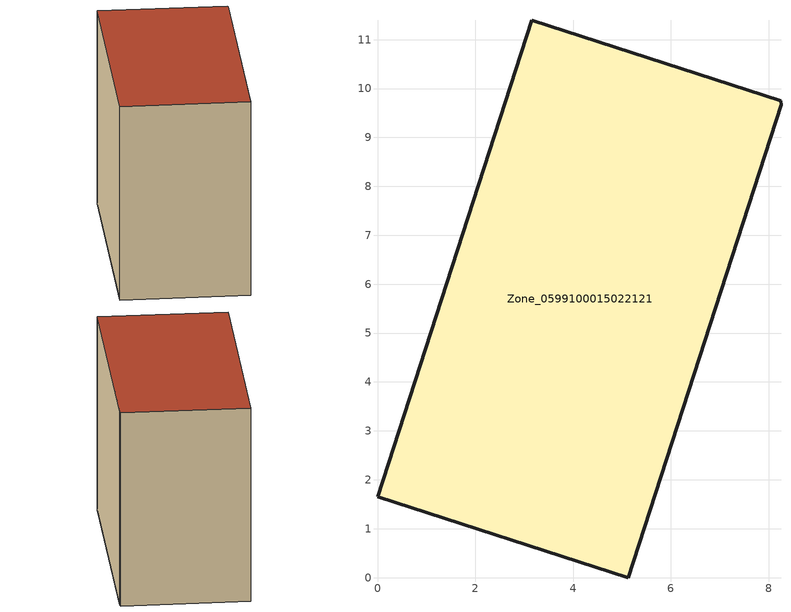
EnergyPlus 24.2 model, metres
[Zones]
Zone_0599100015022121
 floor ground (C_G): 8.25,9.75 8.25,9.67 5.12,0 0,1.66 3.15,11.39 z0.94
 wall outside (C_F): 0,1.66 5.12,0 8.25,9.67 8.25,9.75 3.15,11.39 0,1.66 z0.94:9.54
 roof outside (C_R): 3.15,11.39 0,1.66 5.12,0 8.25,9.67 8.25,9.75 z9.54
[BUILDING]
Pand.0599100015022121: North Axis=0; Terrain=City; Loads Convergence Tolerance Value=0.04; Temperature Convergence Tolerance Value=0.4; Solar Distribution=FullExterior; Maximum Number of Warmup Days=25; Minimum Number of Warmup Days=1
[Site:Location]
Rotterdam.The.Hague.AP_ZH_NLD Design_Conditions: Latitude=51.96; Longitude=4.45; Time Zone=1; Elevation=-4.5
[SITE:GROUNDTEMPERATURE:BUILDINGSURFACE]
18, 18, 18, 18, 18, 18, 18, 18, 18, 18, 18, 18
[MATERIAL] Thermal Absorptance=0.9; Solar Absorptance=0.7; Visible Absorptance=0.7
Name | Roughness | Thickness | Conductivity | Density | Specific Heat
G.TI.2006-2014 | MediumSmooth | 0.15 | 0.06 | 540 | 1210
F.TI.2006-2014 | Rough | 0.3 | 0.12 | 1920 | 840
R.TI.2006-2014 | MediumRough | 0.2 | 0.08 | 1500 | 1000
[CONSTRUCTION]
C_G: G.TI.2006-2014
C_F: F.TI.2006-2014
C_R: R.TI.2006-2014
[ZONE]
Zone_0599100015022121: Type=1; Multiplier=1; Ceiling Height=Autocalculate; Volume=Autocalculate; Floor Area=autocalculate; Part of Total Floor Area=Yes
[ZONEINFILTRATION:DESIGNFLOWRATE]
Infil_Zone_0599100015022121: Zone or ZoneList or Space or SpaceList=Zone_0599100015022121; Schedule=AlwaysOn; Design Flow Rate Calculation Method=Flow/Area; Flow Rate per Floor Area=0.0015; Constant Term Coefficient=1; Temperature Term Coefficient=0; Velocity Term Coefficient=0; Velocity Squared Term Coefficient=0
[HVACTEMPLATE:ZONE:IDEALLOADSAIRSYSTEM]
Zone_0599100015022121: Maximum Heating Supply Air Temperature=50; Minimum Cooling Supply Air Temperature=13; Maximum Heating Supply Air Humidity Ratio=0.0156; Minimum Cooling Supply Air Humidity Ratio=0.0077; Heating Limit=NoLimit; Cooling Limit=NoLimit; Dehumidification Control Type=ConstantSensibleHeatRatio; Cooling Sensible Heat Ratio=0.7; Dehumidification Setpoint=60; Humidification Control Type=None; Humidification Setpoint=30; Outdoor Air Method=None; Outdoor Air Flow Rate per Person=0.00944; Outdoor Air Flow Rate per Zone Floor Area=0; Outdoor Air Flow Rate per Zone=0; Demand Controlled Ventilation Type=None; Outdoor Air Economizer Type=NoEconomizer; Heat Recovery Type=None; Sensible Heat Recovery Effectiveness=0.7; Latent Heat Recovery Effectiveness=0.65
[ZONECONTROL:THERMOSTAT]
ThermostatControl_Zone_0599100015022121: Zone or ZoneList=Zone_0599100015022121; Control Type Schedule=DualSetpointControlType; Control 1=Thermostat_Zone_0599100015022121; Temperature Difference Between Cutout And Setpoint=0
[THERMOSTATSETPOINT:DUALSETPOINT]
Thermostat_Zone_0599100015022121: Heating Setpoint Temperature Schedule=HeatingSetpoint_Zone_0599100015022121; Cooling Setpoint Temperature Schedule=CoolingSetpoint_Zone_0599100015022121
[SCHEDULE:COMPACT]
HeatingSetpoint_Zone_0599100015022121: Through: 12/31, For: AllDays, Until: 24:00, 21
CoolingSetpoint_Zone_0599100015022121: Through: 12/31, For: AllDays, Until: 24:00, 24
DualSetpointControlType: Through: 12/31, For: AllDays, Until: 24:00, 4
AlwaysOn: Through: 12/31, For: AllDays, Until: 24:00, 1
